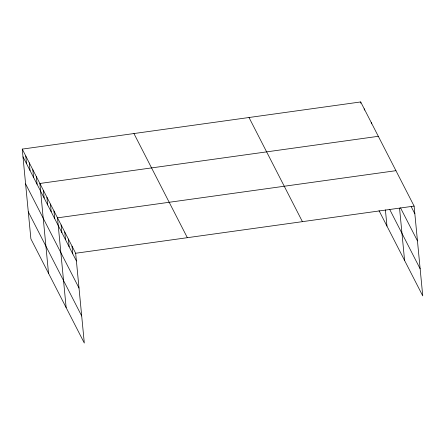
<?xml version="1.0" encoding="UTF-8"?>
<svg xmlns="http://www.w3.org/2000/svg" width="445" height="445" viewBox="0 0 445 445"><rect width="100%" height="100%" fill="white"/><g stroke="black" fill="none" stroke-linecap="round" stroke-linejoin="round"><path stroke-width="0.67" d="M22.25 149.108L75.661 253.255L84.305 343.056L30.894 238.909L22.25 149.108L360.695 101.944L414.106 206.091L422.75 295.892L379.034 210.646M378.317 136.309L39.878 183.474L48.522 273.274M395.944 170.68L57.5 217.844L66.149 307.645M75.661 253.255L414.106 206.091M411.213 206.708L414.846 213.789M400.506 207.832L417.455 240.884M389.642 209.328L420.141 268.802M249.005 117.508L302.416 221.66M133.934 133.539L187.345 237.691M22.99 156.801L76.401 260.954M25.599 183.896L79.01 288.049M28.285 211.814L81.696 315.967M399.554 208.199L404.588 260.481M385.398 209.856L386.966 226.11M371.269 122.564L371.391 123.843M364.221 108.814L364.344 110.099M360.695 101.944L360.817 103.223M72.029 246.174L72.769 253.873M68.397 239.093L69.136 246.791M64.764 232.012L65.504 239.705M61.132 224.931L61.872 232.624M53.973 210.975L54.718 218.667M50.452 204.099L51.192 211.792M46.925 197.224L47.665 204.922M43.399 190.349L44.138 198.047M36.351 176.604L37.091 184.297M32.824 169.729L33.564 177.427M29.298 162.853L30.043 170.552M25.777 155.978L26.516 163.677"/></g></svg>
